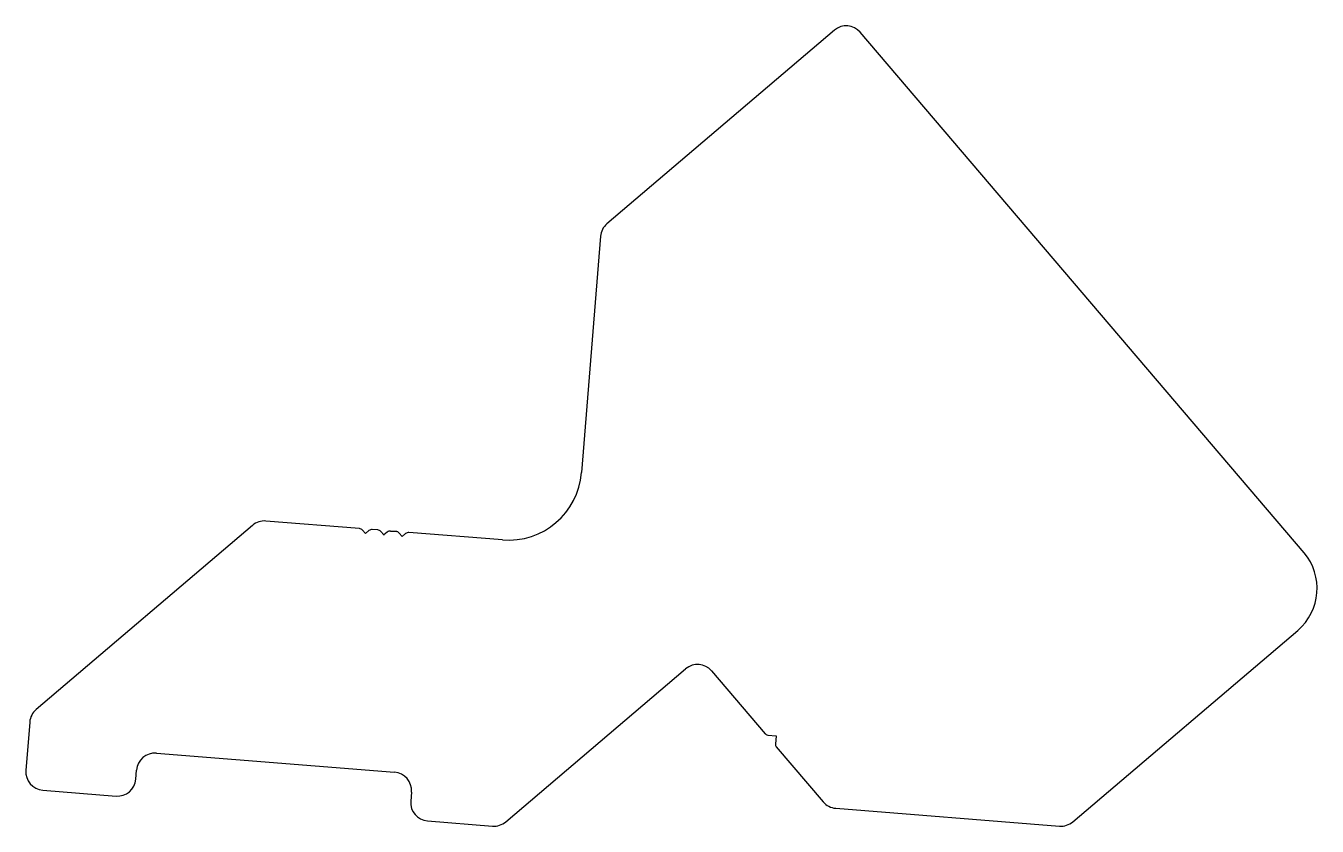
# Model space of a CAD drawing. Extents: x -35.1 to 35.1, y 19.1 to 62.7.
import ezdxf

# ---------------------------------------------------------------- set-up
doc = ezdxf.new("R2010")
doc.units = 0
doc.layers.get('0').update_dxf_attribs({"linetype": 'CONTINUOUS'})

msp = doc.modelspace()

# ---------------------------------------------------------------- linework, layer by layer
for p, q in [((8.86, 62.478), (-3.515, 51.936)), ((34.408, 34.029), (10.27, 62.365)), ((-3.864, 51.255), (-4.893, 38.392)), ((-22.79, 35.517), (-34.562, 25.49)), ((-16.98, 35.346), (-22.062, 35.753)), ((-16.653, 35.075), (-16.81, 35.259)), ((-16.457, 35.231), (-16.641, 35.074)), ((-15.983, 35.267), (-16.275, 35.29)), ((-15.656, 34.995), (-15.813, 35.18)), ((-15.46, 35.151), (-15.645, 34.994)), ((-14.986, 35.187), (-15.278, 35.21)), ((-15.278, 35.21), (-14.986, 35.187)), ((-14.986, 35.187), (-15.278, 35.21)), ((-15.278, 35.21), (-14.986, 35.187)), ((-14.986, 35.187), (-15.278, 35.21)), ((-9.199, 34.724), (-14.282, 35.13)), ((-14.659, 34.916), (-14.816, 35.1)), ((-14.464, 35.072), (-14.648, 34.915)), ((21.835, 19.378), (34.069, 29.799)), ((-9.008, 19.378), (0.77, 27.707)), ((2.18, 27.594), (5.094, 24.173)), ((-34.91, 24.809), (-35.121, 22.176)), ((5.233, 24.102), (5.686, 24.066)), ((5.686, 24.066), (5.65, 23.613)), ((5.698, 23.465), (8.254, 20.464)), ((-28.023, 23.113), (-15.065, 22.076)), ((-29.14, 21.698), (-29.1, 22.196)), ((-34.204, 21.1), (-30.216, 20.781)), ((-14.148, 21), (-14.188, 20.501)), ((8.935, 20.116), (21.106, 19.142)), ((-13.271, 19.425), (-9.736, 19.142))]:
    msp.add_line(p, q)
for centre, radius, start, end in [((9.508, 61.717), 1, 40.42523, 130.42523), ((-2.867, 51.175), 1, 130.42523, 175.42523), ((-8.88, 38.711), 4, 265.42523, 355.42523), ((-22.142, 34.756), 1, 85.42523, 130.42523), ((-17, 35.097), 0.25, 40.42523, 85.42523), ((-16.295, 35.041), 0.25, 85.42523, 130.42523), ((-16.003, 35.017), 0.25, 40.42523, 85.42523), ((-15.298, 34.961), 0.25, 85.42523, 130.42523), ((-15.006, 34.938), 0.25, 40.42523, 85.42523), ((-14.302, 34.881), 0.25, 85.42523, 130.42523), ((-16.647, 35.08), 0.008, 220.42523, 310.42523), ((-15.65, 35), 0.008, 220.42523, 310.42523), ((-14.653, 34.921), 0.008, 220.42523, 310.42523), ((32.124, 32.083), 3, 310.42523, 40.42523), ((1.419, 26.946), 1, 40.42523, 130.42523), ((-33.913, 24.729), 1, 130.42523, 175.42523), ((5.249, 24.305), 0.203, 220.42523, 265.42523), ((5.852, 23.597), 0.203, 175.42523, 220.42523), ((-28.103, 22.116), 1, 85.42523, 175.42523), ((-34.124, 22.097), 1, 175.42523, 265.42523), ((-15.145, 21.079), 1, 355.42523, 85.42523), ((-30.137, 21.777), 1, 265.42523, 355.42523), ((-13.191, 20.422), 1, 175.42523, 265.42523), ((9.015, 21.113), 1, 220.42523, 265.42523), ((-9.656, 20.139), 1, 265.42523, 310.42523), ((21.186, 20.139), 1, 265.42523, 310.42523)]:
    msp.add_arc(centre, radius, start, end)

doc.saveas('drawing.dxf')
